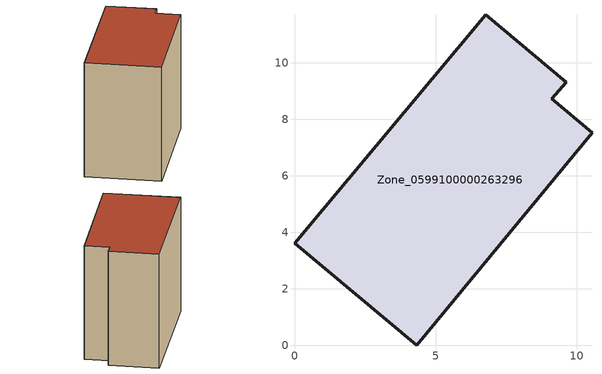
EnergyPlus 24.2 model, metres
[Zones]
Zone_0599100000263296
 floor ground (C_G): 0,3.61 6.77,11.7 9.63,9.32 9.11,8.72 10.54,7.53 4.33,0 z0
 wall outside (C_F): 6.77,11.7 0,3.61 4.33,0 10.54,7.53 9.11,8.72 9.63,9.32 6.77,11.7 z0:8.87
 roof outside (C_R): 0,3.61 4.33,0 10.54,7.53 9.11,8.72 9.63,9.32 6.77,11.7 z8.87
[BUILDING]
Pand.0599100000263296: North Axis=0; Terrain=City; Loads Convergence Tolerance Value=0.04; Temperature Convergence Tolerance Value=0.4; Solar Distribution=FullExterior; Maximum Number of Warmup Days=25; Minimum Number of Warmup Days=1
[Site:Location]
Rotterdam.The.Hague.AP_ZH_NLD Design_Conditions: Latitude=51.96; Longitude=4.45; Time Zone=1; Elevation=-4.5
[SITE:GROUNDTEMPERATURE:BUILDINGSURFACE]
18, 18, 18, 18, 18, 18, 18, 18, 18, 18, 18, 18
[MATERIAL] Thermal Absorptance=0.9; Solar Absorptance=0.7; Visible Absorptance=0.7
Name | Roughness | Thickness | Conductivity | Density | Specific Heat
G.TI.1946 | MediumSmooth | 0.15 | 1 | 540 | 1210
F.TI.1946 | Rough | 0.3 | 0.857143 | 1920 | 840
R.TI.1946 | MediumRough | 0.2 | 0.1 | 1500 | 1000
[CONSTRUCTION]
C_G: G.TI.1946
C_F: F.TI.1946
C_R: R.TI.1946
[ZONE]
Zone_0599100000263296: Type=1; Multiplier=1; Ceiling Height=Autocalculate; Volume=Autocalculate; Floor Area=autocalculate; Part of Total Floor Area=Yes
[ZONEINFILTRATION:DESIGNFLOWRATE]
Infil_Zone_0599100000263296: Zone or ZoneList or Space or SpaceList=Zone_0599100000263296; Schedule=AlwaysOn; Design Flow Rate Calculation Method=Flow/Area; Flow Rate per Floor Area=0.003; Constant Term Coefficient=1; Temperature Term Coefficient=0; Velocity Term Coefficient=0; Velocity Squared Term Coefficient=0
[HVACTEMPLATE:ZONE:IDEALLOADSAIRSYSTEM]
Zone_0599100000263296: Maximum Heating Supply Air Temperature=50; Minimum Cooling Supply Air Temperature=13; Maximum Heating Supply Air Humidity Ratio=0.0156; Minimum Cooling Supply Air Humidity Ratio=0.0077; Heating Limit=NoLimit; Cooling Limit=NoLimit; Dehumidification Control Type=ConstantSensibleHeatRatio; Cooling Sensible Heat Ratio=0.7; Dehumidification Setpoint=60; Humidification Control Type=None; Humidification Setpoint=30; Outdoor Air Method=None; Outdoor Air Flow Rate per Person=0.00944; Outdoor Air Flow Rate per Zone Floor Area=0; Outdoor Air Flow Rate per Zone=0; Demand Controlled Ventilation Type=None; Outdoor Air Economizer Type=NoEconomizer; Heat Recovery Type=None; Sensible Heat Recovery Effectiveness=0.7; Latent Heat Recovery Effectiveness=0.65
[ZONECONTROL:THERMOSTAT]
ThermostatControl_Zone_0599100000263296: Zone or ZoneList=Zone_0599100000263296; Control Type Schedule=DualSetpointControlType; Control 1=Thermostat_Zone_0599100000263296; Temperature Difference Between Cutout And Setpoint=0
[THERMOSTATSETPOINT:DUALSETPOINT]
Thermostat_Zone_0599100000263296: Heating Setpoint Temperature Schedule=HeatingSetpoint_Zone_0599100000263296; Cooling Setpoint Temperature Schedule=CoolingSetpoint_Zone_0599100000263296
[SCHEDULE:COMPACT]
HeatingSetpoint_Zone_0599100000263296: Through: 12/31, For: AllDays, Until: 24:00, 21
CoolingSetpoint_Zone_0599100000263296: Through: 12/31, For: AllDays, Until: 24:00, 24
DualSetpointControlType: Through: 12/31, For: AllDays, Until: 24:00, 4
AlwaysOn: Through: 12/31, For: AllDays, Until: 24:00, 1
